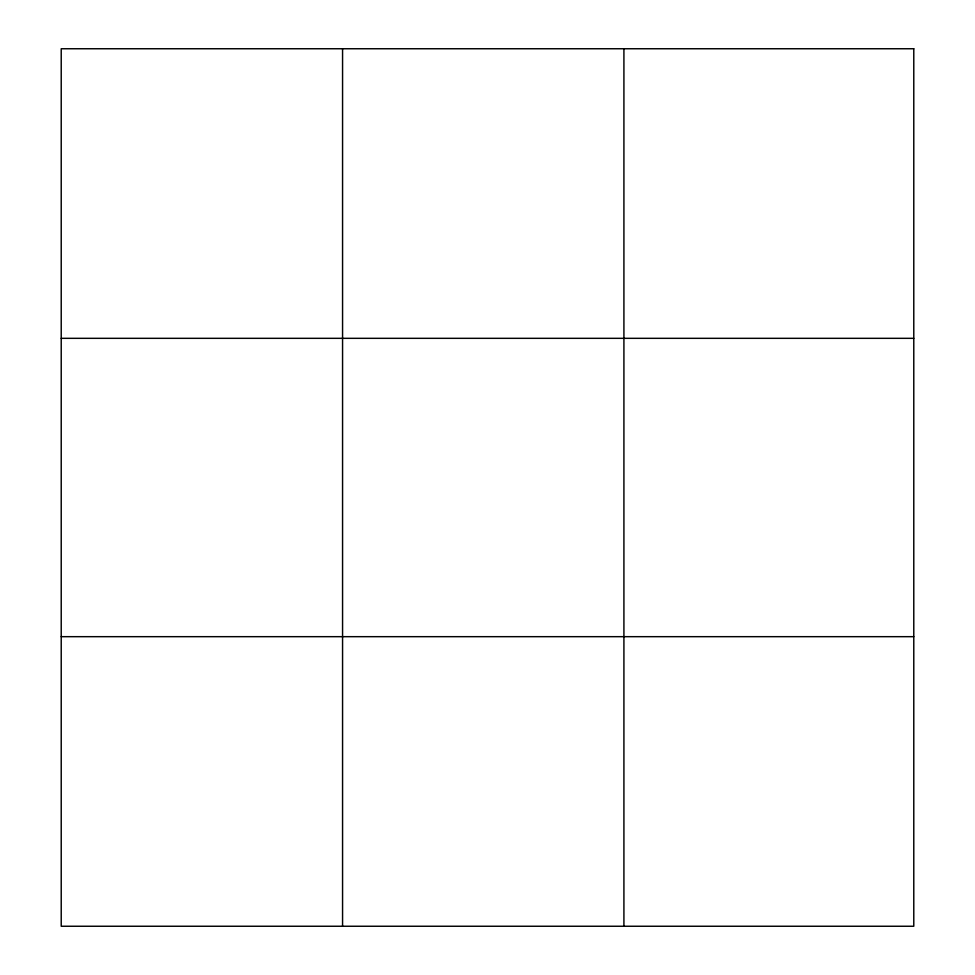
<?xml version="1.0" encoding="UTF-8"?>
<svg xmlns="http://www.w3.org/2000/svg" width="975" height="975" viewBox="0 0 975 975"><rect width="100%" height="100%" fill="white"/><g stroke="black" fill="none" stroke-linecap="round" stroke-linejoin="round"><path stroke-width="1.46" d="M342.566 926.25L342.566 48.75M623.915 926.25L623.915 48.75M61.218 338.325L913.782 338.325M61.218 636.675L913.782 636.675M913.782 48.75L61.218 48.75L61.218 926.25L913.782 926.25L913.782 48.75"/></g></svg>
